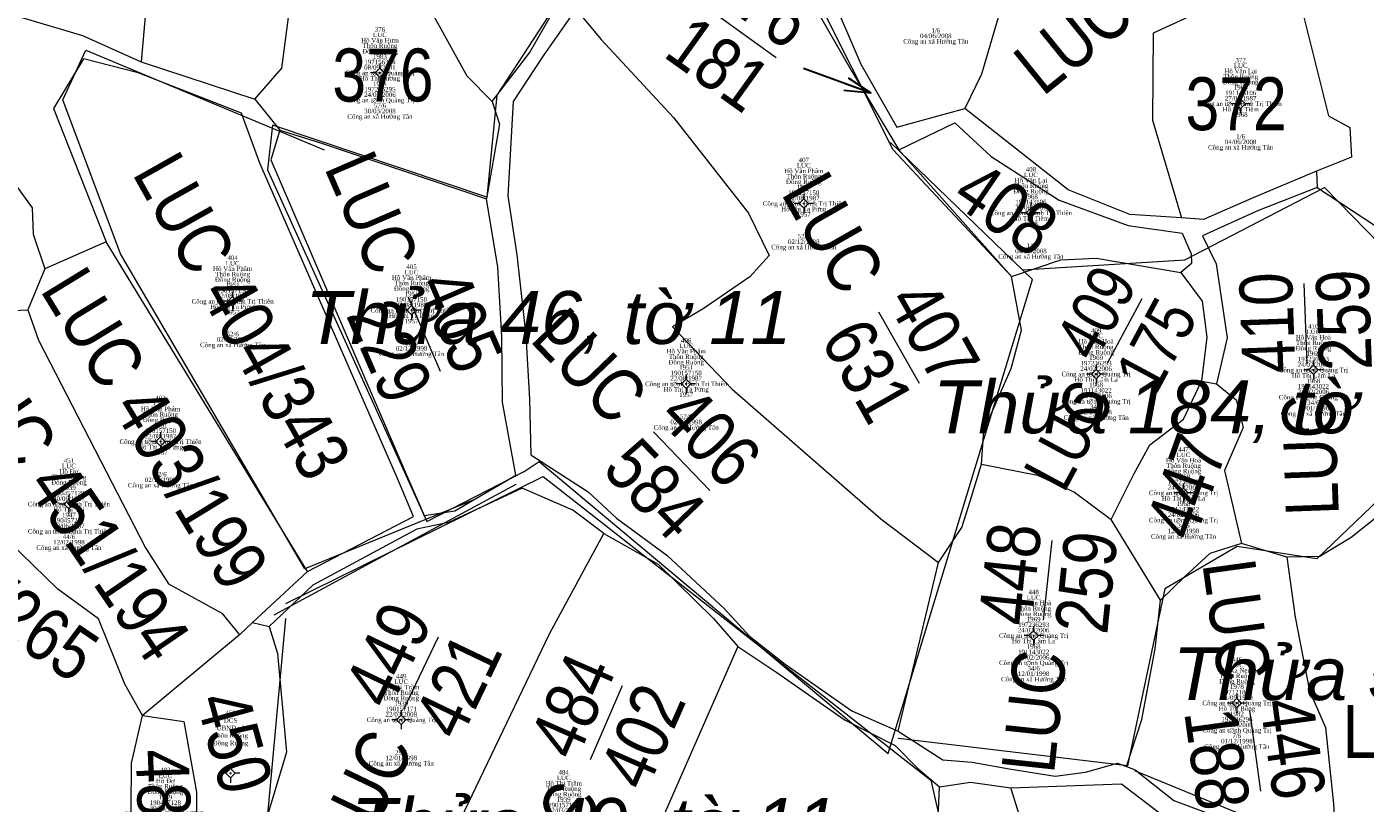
# Model space of a CAD drawing. Header units: metres. Extents: x 545779 to 547235, y 1841259 to 1843294.
# Drawn here: x 546448.3 to 546536.8, y 1842490 to 1842541.4 of the extents above; entities that cross this region are included whole.
import ezdxf
from ezdxf.enums import TextEntityAlignment as Align

# ---------------------------------------------------------------- set-up
doc = ezdxf.new("R2010")
doc.units = ezdxf.units.M
doc.header["$MEASUREMENT"] = 0
for name, color, linetype, lineweight in [('Level 1', 7, 'Continuous', 0), ('Level 10', 7, 'Continuous', 0), ('Level 11', 7, 'Continuous', 0), ('Level 13', 7, 'Continuous', 0), ('Level 15', 7, 'Continuous', 0), ('Level 18', 7, 'Continuous', 0), ('Level 23', 7, 'Continuous', 0), ('Level 31', 7, 'Continuous', 0)]:
    doc.layers.add(name, color=color, linetype=linetype, lineweight=lineweight)
doc.styles.add('Style-Vnariali', font='Vnariali.shx')
doc.styles.add('Style-vnarialNarrowI', font='vnarialNarrowI.shx')
doc.styles.add('Style-Vntimei', font='Vntimei.shx')
doc.dimstyles.get("Standard").update_dxf_attribs({"dimtxt": 0.18, "dimasz": 0.18, "dimexe": 0.18, "dimexo": 0.0625, "dimgap": 0.09, "dimtad": 0, "dimtih": 1, "dimtoh": 1, "dimdec": 4, "dimzin": 0, "dimdsep": 46, "dimtxsty": 'Standard', "dimcen": 0.09, "dimadec": 0, "dimazin": 0, "dimtfac": 1, "dimtdec": 4, "dimtofl": 0, "dimtmove": 0, "dimatfit": 3, "dimfxl": 1, "dimtolj": 1, "dimtzin": 0, "dimarcsym": 0})

# ---------------------------------------------------------------- blocks, each defined once
blk = doc.blocks.new('N_THUA_518')
at = {"layer": 'Level 13', "color": 230, "linetype": 'Continuous', "lineweight": 0, "style": 'Style-vnarialNarrowI'}
blk.add_text('372', height=3.49998, dxfattribs=at).set_placement((0.117816, -0.00001), align=Align.MIDDLE_CENTER)
blk = doc.blocks.new('N_THUA_519')
at = {"layer": 'Level 13', "color": 230, "linetype": 'Continuous', "lineweight": 0, "style": 'Style-vnarialNarrowI'}
blk.add_text('LUC 373/365', height=3.499918, rotation=359.999988, dxfattribs=at).set_placement((0.15158, 0.01082), align=Align.MIDDLE_CENTER)
blk = doc.blocks.new('N_THUA_525')
at = {"layer": 'Level 13', "color": 230, "linetype": 'Continuous', "lineweight": 0, "style": 'Style-vnarialNarrowI'}
blk.add_text('376', height=3.49998, dxfattribs=at).set_placement((0.168779, -0.00001), align=Align.MIDDLE_CENTER)
blk = doc.blocks.new('N_THUA_563')
at = {"layer": 'Level 13', "color": 230, "linetype": 'Continuous', "lineweight": 0, "style": 'Style-vnarialNarrowI'}
blk.add_text('LUC 403/199', height=3.499981, rotation=359.999864, dxfattribs=at).set_placement((0.131446, 0.009399), align=Align.MIDDLE_CENTER)
blk = doc.blocks.new('N_THUA_564')
at = {"layer": 'Level 13', "color": 230, "linetype": 'Continuous', "lineweight": 0, "style": 'Style-vnarialNarrowI'}
blk.add_text('LUC 404/343', height=3.499973, rotation=0.000026, dxfattribs=at).set_placement((0.115881, -0.00193), align=Align.MIDDLE_CENTER)
blk = doc.blocks.new('N_THUA_565')
at = {"layer": 'Level 13', "color": 230, "linetype": 'Continuous', "lineweight": 13, "flags": 128}
blk.add_lwpolyline([(-2.834932, -0.008815), (2.513203, -0.00499)], dxfattribs=at)
at = {"layer": 'Level 13', "color": 230, "linetype": 'Continuous', "lineweight": 0, "style": 'Style-vnarialNarrowI'}
blk.add_text('405', height=3.499864, rotation=0.000115, dxfattribs=at).set_placement((-0.032208, 0.772496), align=Align.CENTER)
blk.add_text('LUC ', height=3.499864, rotation=0.000115, dxfattribs=at).set_placement((-3.769952, -0.003767), align=Align.MIDDLE_RIGHT)
blk.add_text('229', height=3.499864, rotation=0.000115, dxfattribs=at).set_placement((-0.024265, -0.785705), align=Align.TOP_CENTER)
blk = doc.blocks.new('N_THUA_566')
at = {"layer": 'Level 13', "color": 230, "linetype": 'Continuous', "lineweight": 13, "flags": 128}
blk.add_lwpolyline([(-2.835923, -0.006643), (2.538996, 0.000764)], dxfattribs=at)
at = {"layer": 'Level 13', "color": 230, "linetype": 'Continuous', "lineweight": 0, "style": 'Style-vnarialNarrowI'}
blk.add_text('406', height=3.49998, rotation=359.999872, dxfattribs=at).set_placement((0.016768, 0.772275), align=Align.CENTER)
blk.add_text('LUC ', height=3.49998, rotation=359.999872, dxfattribs=at).set_placement((-3.77787, -0.004823), align=Align.MIDDLE_RIGHT)
blk.add_text('584', height=3.49998, rotation=359.999872, dxfattribs=at).set_placement((-0.042656, -0.790197), align=Align.TOP_CENTER)
blk = doc.blocks.new('N_THUA_567')
at = {"layer": 'Level 13', "color": 230, "linetype": 'Continuous', "lineweight": 13, "flags": 128}
blk.add_lwpolyline([(-2.866449, -0.001233), (2.566286, -0.000396)], dxfattribs=at)
at = {"layer": 'Level 13', "color": 230, "linetype": 'Continuous', "lineweight": 0, "style": 'Style-vnarialNarrowI'}
blk.add_text('407', height=3.499867, rotation=0.00001, dxfattribs=at).set_placement((0.092849, 0.771931), align=Align.CENTER)
blk.add_text('LUC ', height=3.499867, rotation=0.00001, dxfattribs=at).set_placement((-3.770892, -0.012257), align=Align.MIDDLE_RIGHT)
blk.add_text('631', height=3.499867, rotation=0.00001, dxfattribs=at).set_placement((0.158325, -0.791055), align=Align.TOP_CENTER)
blk = doc.blocks.new('N_THUA_569')
at = {"layer": 'Level 13', "color": 230, "linetype": 'Continuous', "lineweight": 0, "style": 'Style-vnarialNarrowI'}
blk.add_text('408', height=3.49986, rotation=325.612831, dxfattribs=at).set_placement((0.136858, -0.095911), align=Align.MIDDLE_CENTER)
blk = doc.blocks.new('N_THUA_570')
at = {"layer": 'Level 13', "color": 230, "linetype": 'Continuous', "lineweight": 13, "flags": 128}
blk.add_lwpolyline([(-2.823532, -0.006026), (2.495425, 0.006026)], dxfattribs=at)
at = {"layer": 'Level 13', "color": 230, "linetype": 'Continuous', "lineweight": 0, "style": 'Style-vnarialNarrowI'}
blk.add_text('409', height=3.499939, rotation=0.000121, dxfattribs=at).set_placement((-0.010595, 0.775869), align=Align.CENTER)
blk.add_text('LUC ', height=3.499939, rotation=0.000121, dxfattribs=at).set_placement((-3.75784, -0.005716), align=Align.MIDDLE_RIGHT)
blk.add_text('175', height=3.499939, rotation=0.000121, dxfattribs=at).set_placement((-0.010739, -0.776749), align=Align.TOP_CENTER)
blk = doc.blocks.new('N_THUA_571')
at = {"layer": 'Level 13', "color": 230, "linetype": 'Continuous', "lineweight": 13, "flags": 128}
blk.add_lwpolyline([(-2.842126, -0.007568), (2.481638, 0.000557)], dxfattribs=at)
at = {"layer": 'Level 13', "color": 230, "linetype": 'Continuous', "lineweight": 0, "style": 'Style-vnarialNarrowI'}
blk.add_text('410', height=3.499988, rotation=359.999991, dxfattribs=at).set_placement((-0.049587, 0.776808), align=Align.CENTER)
blk.add_text('LUC ', height=3.499988, rotation=359.999991, dxfattribs=at).set_placement((-3.77249, -0.002116), align=Align.MIDDLE_RIGHT)
blk.add_text('259', height=3.499988, rotation=359.999991, dxfattribs=at).set_placement((-0.043506, -0.787857), align=Align.TOP_CENTER)
blk = doc.blocks.new('N_THUA_615')
at = {"layer": 'Level 13', "color": 230, "linetype": 'Continuous', "lineweight": 13, "flags": 128}
blk.add_lwpolyline([(-2.87, 0), (2.54, 0)], dxfattribs=at)
at = {"layer": 'Level 13', "color": 230, "linetype": 'Continuous', "lineweight": 0, "style": 'Style-vnarialNarrowI'}
blk.add_text('445', height=3.49998, dxfattribs=at).set_placement((-0.031169, 0.78), align=Align.CENTER)
blk.add_text('LUC ', height=3.49998, dxfattribs=at).set_placement((-3.771418, -0.00001), align=Align.MIDDLE_RIGHT)
blk.add_text('441', height=3.49998, dxfattribs=at).set_placement((0.144692, -0.78002), align=Align.TOP_CENTER)
blk = doc.blocks.new('N_THUA_616')
at = {"layer": 'Level 13', "color": 230, "linetype": 'Continuous', "lineweight": 13, "flags": 128}
blk.add_lwpolyline([(-2.846844, 0.000681), (2.534287, 0.002239)], dxfattribs=at)
at = {"layer": 'Level 13', "color": 230, "linetype": 'Continuous', "lineweight": 0, "style": 'Style-vnarialNarrowI'}
blk.add_text('446', height=3.499985, rotation=359.999861, dxfattribs=at).set_placement((0.020979, 0.767257), align=Align.CENTER)
blk.add_text('LUC ', height=3.499985, rotation=359.999861, dxfattribs=at).set_placement((-3.767548, -0.005701), align=Align.MIDDLE_RIGHT)
blk.add_text('188', height=3.499985, rotation=359.999861, dxfattribs=at).set_placement((0.026007, -0.795544), align=Align.TOP_CENTER)
blk = doc.blocks.new('N_THUA_618')
at = {"layer": 'Level 13', "color": 230, "linetype": 'Continuous', "lineweight": 0, "style": 'Style-vnarialNarrowI'}
blk.add_text('447', height=3.49998, rotation=70.426875, dxfattribs=at).set_placement((0.083575, 0.22813), align=Align.MIDDLE_CENTER)
blk = doc.blocks.new('N_THUA_619')
at = {"layer": 'Level 13', "color": 230, "linetype": 'Continuous', "lineweight": 13, "flags": 128}
blk.add_lwpolyline([(-2.835918, 0.001305), (2.483651, 0.001607)], dxfattribs=at)
at = {"layer": 'Level 13', "color": 230, "linetype": 'Continuous', "lineweight": 0, "style": 'Style-vnarialNarrowI'}
blk.add_text('448', height=3.499868, rotation=359.999914, dxfattribs=at).set_placement((-0.014104, 0.785483), align=Align.CENTER)
blk.add_text('LUC ', height=3.499868, rotation=359.999914, dxfattribs=at).set_placement((-3.774842, -0.003062), align=Align.MIDDLE_RIGHT)
blk.add_text('259', height=3.499868, rotation=359.999914, dxfattribs=at).set_placement((-0.035457, -0.778236), align=Align.TOP_CENTER)
blk = doc.blocks.new('N_THUA_620')
at = {"layer": 'Level 13', "color": 230, "linetype": 'Continuous', "lineweight": 13, "flags": 128}
blk.add_lwpolyline([(-2.871527, -0.001946), (2.44204, -0.004404)], dxfattribs=at)
at = {"layer": 'Level 13', "color": 230, "linetype": 'Continuous', "lineweight": 0, "style": 'Style-vnarialNarrowI'}
blk.add_text('449', height=3.499914, rotation=0.000059, dxfattribs=at).set_placement((-0.06613, 0.777535), align=Align.CENTER)
blk.add_text('LUC ', height=3.499914, rotation=0.000059, dxfattribs=at).set_placement((-3.772788, 0.000309), align=Align.MIDDLE_RIGHT)
blk.add_text('421', height=3.499914, rotation=0.000059, dxfattribs=at).set_placement((0.087661, -0.7877), align=Align.TOP_CENTER)
blk = doc.blocks.new('N_THUA_622')
at = {"layer": 'Level 13', "color": 230, "linetype": 'Continuous', "lineweight": 0, "style": 'Style-vnarialNarrowI'}
blk.add_text('450', height=3.499926, rotation=81.449256, dxfattribs=at).set_placement((0.022887, 0.137947), align=Align.MIDDLE_CENTER)
blk = doc.blocks.new('N_THUA_623')
at = {"layer": 'Level 13', "color": 230, "linetype": 'Continuous', "lineweight": 0, "style": 'Style-vnarialNarrowI'}
blk.add_text('LUC 451/194', height=3.499983, rotation=359.999988, dxfattribs=at).set_placement((0.09548, -0.014337), align=Align.MIDDLE_CENTER)
blk = doc.blocks.new('N_THUA_624')
at = {"layer": 'Level 13', "color": 230, "linetype": 'Continuous', "lineweight": 0, "style": 'Style-vnarialNarrowI'}
blk.add_text('LUC 452/265', height=3.499978, rotation=359.999919, dxfattribs=at).set_placement((0.157956, -0.007064), align=Align.MIDDLE_CENTER)
blk = doc.blocks.new('N_THUA_670')
at = {"layer": 'Level 13', "color": 230, "linetype": 'Continuous', "lineweight": 0, "style": 'Style-vnarialNarrowI'}
blk.add_text('482', height=3.49998, rotation=272.091333, dxfattribs=at).set_placement((0.004279, -0.121665), align=Align.MIDDLE_CENTER)
blk = doc.blocks.new('N_THUA_672')
at = {"layer": 'Level 13', "color": 230, "linetype": 'Continuous', "lineweight": 13, "flags": 128}
blk.add_lwpolyline([(-2.848102, -0.004425), (2.476485, 0.005217)], dxfattribs=at)
at = {"layer": 'Level 13', "color": 230, "linetype": 'Continuous', "lineweight": 0, "style": 'Style-vnarialNarrowI'}
blk.add_text('484', height=3.499981, rotation=359.999916, dxfattribs=at).set_placement((-0.079283, 0.78345), align=Align.CENTER)
blk.add_text('LUC ', height=3.499981, rotation=359.999916, dxfattribs=at).set_placement((-3.774077, -0.001157), align=Align.MIDDLE_RIGHT)
blk.add_text('402', height=3.499981, rotation=359.999916, dxfattribs=at).set_placement((-0.068713, -0.778952), align=Align.TOP_CENTER)
blk = doc.blocks.new('N_THUA_1131')
at = {"layer": 'Level 13', "color": 230, "linetype": 'Continuous', "lineweight": 13, "flags": 128}
blk.add_lwpolyline([(0, 0), (6.299461, -0.000539)], dxfattribs=at)
at = {"layer": 'Level 13', "color": 230, "linetype": 'Continuous', "lineweight": 0, "style": 'Style-vnarialNarrowI'}
blk.add_text('876', height=3.499916, rotation=0.000024, dxfattribs=at).set_placement((3.304808, 0.744812), align=Align.CENTER)
blk.add_text('876', height=3.499916, rotation=0.000024, dxfattribs=at).set_placement((3.304808, 0.744812), align=Align.CENTER)
blk.add_text('DGT ', height=3.499916, rotation=0.000024, dxfattribs=at).set_placement((0.059499, -0.032548), align=Align.MIDDLE_RIGHT)
blk.add_text('181', height=3.499916, rotation=0.000024, dxfattribs=at).set_placement((3.445147, -0.812885), align=Align.TOP_CENTER)
blk = doc.blocks.new('TerminatorOpen_0.5')
at = {"color": 0, "linetype": 'ByBlock', "lineweight": -2}
for q in [(-1, 0.25), (-1, 0), (-1, -0.25)]:
    blk.add_line((0, 0), q, dxfattribs=at)
blk = doc.blocks.new('CENTRD')
at = {"layer": 'Level 11', "linetype": 'Continuous', "lineweight": 0}
h = blk.add_hatch(color=3, dxfattribs=at)
edge = h.paths.add_edge_path()
edge.add_arc((-0.0025, 0), 1.500056, 0, 360)
at = {"layer": 'Level 11', "color": 3, "linetype": 'Continuous', "lineweight": 0}
for p, q in [((-6.200231, 0), (-12.600469, 0)), ((0, 6.200231), (-6.200231, 0)), ((-6.200231, 0), (0, -6.200231)), ((0, 12.600469), (0, 6.200231)), ((6.200231, 0), (0, 6.200231)), ((0, -6.200231), (6.200231, 0)), ((12.400462, 0), (6.200231, 0)), ((0, -6.200231), (0, -12.600469))]:
    blk.add_line(p, q, dxfattribs=at)

msp = doc.modelspace()

# ---------------------------------------------------------------- linework, layer by layer
at = {"layer": 'Level 1', "color": 1, "linetype": 'Continuous', "lineweight": 0}
for p, q in [((546450.66, 1842536.55), (546452.18, 1842539.85)), ((546452.18, 1842539.85), (546467.93, 1842533.24)), ((546454.47, 1842526.38), (546450.66, 1842536.55)), ((546466.66, 1842505.54), (546454.47, 1842526.38)), ((546465.39, 1842503.25), (546482.41, 1842511.64)), ((546482.41, 1842511.64), (546508.06, 1842491.56)), ((546464.63, 1842502.49), (546480.63, 1842511.13)), ((546477.83, 1842510.11), (546466.66, 1842505.54)), ((546463.61, 1842482.67), (546465.39, 1842502.24)), ((546508.06, 1842491.56), (546512.88, 1842469.96))]:
    msp.add_line(p, q, dxfattribs=at)
at = {"layer": 'Level 1', "color": 1, "linetype": 'Continuous', "lineweight": 0, "flags": 128}
for points in [[(546513.38, 1842524.88), (546505.55, 1842533.24), (546500.11, 1842544.13), (546491.38, 1842553.37), (546482.81, 1842548.42), (546483.46, 1842543.14), (546479.34, 1842536.87), (546478.68, 1842530.11), (546464.51, 1842534.89), (546464.18, 1842531.93), (546474.73, 1842508.67), (546481.16, 1842511.97), (546482.15, 1842512.63), (546505.22, 1842493.33), (546514.78, 1842524.67), (546505.39, 1842533.74)], [(546514.13, 1842525.32), (546524.85, 1842525.98), (546534.08, 1842530.77), (546540.51, 1842524.17), (546540.01, 1842516.42), (546537.7, 1842510.15), (546533.58, 1842506.19), (546528.31, 1842507.02), (546523.53, 1842504.21), (546521.06, 1842492.5), (546505.89, 1842494.32)], [(546540.34, 1842518.07), (546557.65, 1842505.7), (546547.26, 1842481.62), (546521.55, 1842492.17)]]:
    msp.add_lwpolyline(points, dxfattribs=at)
at = {"layer": 'Level 10', "color": 7, "linetype": 'Continuous', "lineweight": 0, "flags": 128}
for points in [[(546490.49, 1842553.33), (546494.75, 1842549.94), (546499.59, 1842544.11), (546502.81, 1842538.47), (546505.94, 1842533.26)], [(546479.05, 1842536.45), (546481.5, 1842539.67), (546483.53, 1842543.21), (546483.05, 1842546.71), (546482.51, 1842547.94), (546481.16, 1842548.57), (546479.04, 1842551.64)], [(546456.27, 1842549.32), (546456.46, 1842546.36), (546455.84, 1842539.07)], [(546472.49, 1842547.58), (546473.6, 1842544.99), (546477.36, 1842538.14), (546479.05, 1842536.45)], [(546515.97, 1842546.98), (546515.12, 1842544.75), (546512.62, 1842542.37), (546511.41, 1842538.26), (546510.3, 1842535.98)], [(546463.35, 1842536.6), (546465.14, 1842538.65), (546465.91, 1842544.54)], [(546501.23, 1842544.01), (546503.43, 1842538.91), (546505.8, 1842534.75), (546510.3, 1842535.98)], [(546532.24, 1842543.98), (546530.15, 1842543.27), (546528.01, 1842543.39), (546522.76, 1842540.97), (546522.71, 1842535.22), (546524.63, 1842528.75)], [(546484.58, 1842542.55), (546482.41, 1842539.47), (546480.42, 1842536.44), (546480.08, 1842530.2), (546480.67, 1842526.3), (546481.27, 1842520.98), (546481.52, 1842516.76), (546481.59, 1842513.07), (546485.4, 1842510.62), (546487.27, 1842508.88), (546490.6, 1842506.44), (546494.41, 1842502.88), (546496.06, 1842501.08), (546498.42, 1842499.24), (546502.83, 1842496.14), (546505.9, 1842494.8)], [(546484.58, 1842542.55), (546486.26, 1842540.54), (546491.04, 1842535.39), (546496, 1842529.06), (546497.36, 1842526.26), (546496.08, 1842524.86), (546493, 1842522.74), (546490.96, 1842521.54), (546494.92, 1842517.42), (546504.75, 1842508.85), (546508.56, 1842505.95)], [(546447.71, 1842542.07), (546451.96, 1842540.82), (546455.84, 1842539.07)], [(546466.84, 1842505.36), (546473.85, 1842508.99), (546472.78, 1842511.51), (546463.68, 1842532.36), (546462.47, 1842535.67), (546455.64, 1842538.34), (546452.01, 1842539.28), (546450.04, 1842535.99), (546453.51, 1842527.17)], [(546455.84, 1842539.07), (546463.35, 1842536.6)], [(546443.27, 1842537.37), (546443.58, 1842536.39), (546448.63, 1842529.41), (546448.68, 1842527.67), (546449.45, 1842525.38)], [(546463.35, 1842536.6), (546465, 1842534.56)], [(546479.05, 1842536.45), (546479.53, 1842534.94), (546478.66, 1842530.02)], [(546524.63, 1842528.75), (546521.2, 1842528.98), (546517.13, 1842530.6), (546510.3, 1842535.98)], [(546465, 1842534.56), (546464.4, 1842532.58), (546473.29, 1842511.95), (546474.54, 1842509.06), (546476.57, 1842509.37), (546480.6, 1842511.73), (546479.73, 1842516.55), (546479.67, 1842520.91), (546479.41, 1842525.5), (546478.66, 1842530.02)], [(546465, 1842534.56), (546467.62, 1842533.73), (546478.66, 1842530.02)], [(546505.94, 1842533.26), (546509.63, 1842535.04), (546512.03, 1842532.8), (546516.53, 1842529.92), (546521.09, 1842528.24), (546524.68, 1842527.74), (546525.26, 1842526.37), (546525.28, 1842525.73), (546524.58, 1842525.14)], [(546505.94, 1842533.26), (546513.38, 1842524.88)], [(546533.55, 1842531.84), (546529.41, 1842530.09), (546526.08, 1842528.65), (546524.63, 1842528.75)], [(546533.61, 1842530.75), (546529.62, 1842529.2), (546526.02, 1842527.57), (546526.92, 1842525.72), (546527.64, 1842520.82), (546526.95, 1842517.77)], [(546453.51, 1842527.17), (546449.45, 1842525.38)], [(546466.84, 1842505.36), (546453.51, 1842527.17)], [(546513.38, 1842524.88), (546516.65, 1842525.97), (546518.99, 1842526.09), (546524.58, 1842525.14)], [(546449.45, 1842525.38), (546448.33, 1842522.67)], [(546511.4, 1842512.45), (546511.55, 1842514.69), (546513.37, 1842518.78), (546514.04, 1842521.32), (546513.38, 1842524.88)], [(546524.58, 1842525.14), (546526, 1842523.24), (546526.3, 1842520.85), (546525.96, 1842517.95)], [(546441.39, 1842520.43), (546442.51, 1842520.83), (546446.39, 1842522.57), (546448.33, 1842522.67)], [(546448.33, 1842522.67), (546449.05, 1842520.67), (546456.11, 1842506.92), (546457.64, 1842504.54), (546461.16, 1842502.61), (546462.33, 1842501.17)], [(546519.97, 1842508.79), (546521.48, 1842511.79), (546522.53, 1842513.74), (546524.76, 1842515.43), (546525.96, 1842517.95)], [(546525.96, 1842517.95), (546526.95, 1842517.77)], [(546526.95, 1842517.77), (546528.24, 1842516.71), (546528.71, 1842514.89), (546527.46, 1842512.05), (546528.6, 1842507.22)], [(546508.56, 1842505.95), (546510.11, 1842508.27), (546510.66, 1842510.02), (546511.4, 1842512.45)], [(546511.4, 1842512.45), (546515.11, 1842511.72), (546517.56, 1842510.61), (546519.97, 1842508.79)], [(546486.43, 1842507.88), (546484.38, 1842509.42), (546481.02, 1842510.88), (546476.15, 1842508.61), (546474.05, 1842508.15), (546467.18, 1842504.46), (546464.3, 1842501.72)], [(546523.23, 1842503.46), (546519.97, 1842508.79)], [(546537.68, 1842509.07), (546535.85, 1842507.6), (546533.77, 1842506.35), (546531.59, 1842506.31)], [(546455.91, 1842495.84), (546454.74, 1842497.9), (546453.01, 1842502.22), (546450.32, 1842504.2), (546446.22, 1842508.17)], [(546471.6, 1842477.56), (546472.38, 1842479.43), (546482.84, 1842501.24), (546486.43, 1842507.88)], [(546486.43, 1842507.88), (546490.01, 1842505.84), (546493.67, 1842502.25), (546495.29, 1842500.4)], [(546528.6, 1842507.22), (546526.51, 1842506.54), (546524.82, 1842505), (546523.23, 1842503.46)], [(546531.59, 1842506.31), (546528.6, 1842507.22)], [(546531.59, 1842506.31), (546532.14, 1842502.34), (546533.09, 1842497.47), (546534.15, 1842495.05), (546534.67, 1842489.99), (546534.86, 1842486.74)], [(546466.84, 1842505.36), (546463.19, 1842501.98)], [(546505.9, 1842494.8), (546508.56, 1842505.95)], [(546520.98, 1842492.45), (546522.01, 1842495.58), (546522.89, 1842500.25), (546523.23, 1842503.46)], [(546463.19, 1842501.98), (546462.33, 1842501.17)], [(546463.19, 1842501.98), (546464.3, 1842501.72)], [(546464.3, 1842501.72), (546464.85, 1842499.93), (546465.44, 1842493.4), (546463.85, 1842488.13), (546463.27, 1842482.12)], [(546462.33, 1842501.17), (546455.91, 1842495.84)], [(546495.29, 1842500.4), (546483.21, 1842472.86), (546483.19, 1842471.35)], [(546495.29, 1842500.4), (546497.87, 1842498.67), (546502.39, 1842495.52), (546505.69, 1842493.86), (546507.16, 1842492.36), (546508.62, 1842491.12)], [(546455.14, 1842486.82), (546455.16, 1842489.59), (546455.2, 1842492.67), (546455.91, 1842495.84)], [(546455.91, 1842495.84), (546458.66, 1842495.44), (546459.48, 1842490.76), (546459.5, 1842485.61), (546459.58, 1842483.28), (546458.2, 1842482.06)], [(546505.9, 1842494.8), (546508.85, 1842492.9), (546510.78, 1842492.75), (546513.22, 1842492.3), (546516.28, 1842491.82), (546518.27, 1842492.08), (546520.39, 1842492.67), (546520.98, 1842492.45)], [(546520.98, 1842492.45), (546521.56, 1842492.23), (546524.13, 1842490.21), (546530.05, 1842488), (546534.86, 1842486.74)], [(546510.54, 1842477.57), (546509.54, 1842480.69), (546508.59, 1842484.14), (546508.49, 1842488), (546508.62, 1842491.12)], [(546508.62, 1842491.12), (546510.67, 1842491.42), (546513.34, 1842491.05)], [(546513.34, 1842491.05), (546520.66, 1842491.31), (546523.45, 1842489.17), (546529.57, 1842486.71), (546535.03, 1842484.51)], [(546516.19, 1842479.36), (546515.32, 1842483.16), (546514.36, 1842487.81), (546513.34, 1842491.05)]]:
    msp.add_lwpolyline(points, dxfattribs=at)
at = {"layer": 'Level 23', "color": 12, "linetype": 'Continuous', "lineweight": 0, "flags": 128}
for points in [[(546490.49, 1842553.33), (546494.75, 1842549.94), (546499.59, 1842544.11), (546502.81, 1842538.47), (546505.94, 1842533.26)], [(546479.05, 1842536.45), (546481.5, 1842539.67), (546483.53, 1842543.21), (546483.05, 1842546.71), (546482.51, 1842547.94), (546481.16, 1842548.57), (546479.04, 1842551.64)], [(546501.23, 1842544.01), (546503.43, 1842538.91), (546505.8, 1842534.75), (546510.3, 1842535.98)], [(546484.58, 1842542.55), (546482.41, 1842539.47), (546480.42, 1842536.44), (546480.08, 1842530.2), (546480.67, 1842526.3), (546481.27, 1842520.98), (546481.52, 1842516.76), (546481.59, 1842513.07), (546485.4, 1842510.62), (546487.27, 1842508.88), (546490.6, 1842506.44), (546494.41, 1842502.88), (546496.06, 1842501.08), (546498.42, 1842499.24), (546502.83, 1842496.14), (546505.9, 1842494.8)], [(546447.71, 1842542.07), (546451.96, 1842540.82), (546455.84, 1842539.07)], [(546466.84, 1842505.36), (546473.85, 1842508.99), (546472.78, 1842511.51), (546463.68, 1842532.36), (546462.47, 1842535.67), (546455.64, 1842538.34), (546452.01, 1842539.28), (546450.04, 1842535.99), (546453.51, 1842527.17)], [(546455.84, 1842539.07), (546463.35, 1842536.6)], [(546443.27, 1842537.37), (546443.58, 1842536.39), (546448.63, 1842529.41), (546448.68, 1842527.67), (546449.45, 1842525.38)], [(546463.35, 1842536.6), (546465, 1842534.56)], [(546479.05, 1842536.45), (546479.53, 1842534.94), (546478.66, 1842530.02)], [(546524.63, 1842528.75), (546521.2, 1842528.98), (546517.13, 1842530.6), (546510.3, 1842535.98)], [(546465, 1842534.56), (546464.4, 1842532.58), (546473.29, 1842511.95), (546474.54, 1842509.06), (546476.57, 1842509.37), (546480.6, 1842511.73), (546479.73, 1842516.55), (546479.67, 1842520.91), (546479.41, 1842525.5), (546478.66, 1842530.02)], [(546505.94, 1842533.26), (546509.63, 1842535.04), (546512.03, 1842532.8), (546516.53, 1842529.92), (546521.09, 1842528.24), (546524.68, 1842527.74), (546525.26, 1842526.37), (546525.28, 1842525.73), (546524.58, 1842525.14)], [(546533.55, 1842531.84), (546529.41, 1842530.09), (546526.08, 1842528.65), (546524.63, 1842528.75)], [(546533.55, 1842531.84), (546533.61, 1842530.75)], [(546533.61, 1842530.75), (546529.62, 1842529.2), (546526.02, 1842527.57), (546526.92, 1842525.72), (546527.64, 1842520.82), (546526.95, 1842517.77)], [(546453.51, 1842527.17), (546449.45, 1842525.38)], [(546524.58, 1842525.14), (546526, 1842523.24), (546526.3, 1842520.85), (546525.96, 1842517.95)], [(546525.96, 1842517.95), (546526.95, 1842517.77)], [(546486.43, 1842507.88), (546484.38, 1842509.42), (546481.02, 1842510.88), (546476.15, 1842508.61), (546474.05, 1842508.15), (546467.18, 1842504.46), (546464.3, 1842501.72)], [(546486.43, 1842507.88), (546490.01, 1842505.84), (546493.67, 1842502.25), (546495.29, 1842500.4)], [(546466.84, 1842505.36), (546463.19, 1842501.98)], [(546463.19, 1842501.98), (546464.3, 1842501.72)], [(546495.29, 1842500.4), (546497.87, 1842498.67), (546502.39, 1842495.52), (546505.69, 1842493.86), (546507.16, 1842492.36), (546508.62, 1842491.12)], [(546505.9, 1842494.8), (546508.85, 1842492.9), (546510.78, 1842492.75), (546513.22, 1842492.3), (546516.28, 1842491.82), (546518.27, 1842492.08), (546520.39, 1842492.67), (546520.98, 1842492.45)], [(546520.98, 1842492.45), (546521.56, 1842492.23), (546524.13, 1842490.21), (546530.05, 1842488), (546534.86, 1842486.74)], [(546508.62, 1842491.12), (546510.67, 1842491.42), (546513.34, 1842491.05)], [(546513.34, 1842491.05), (546520.66, 1842491.31), (546523.45, 1842489.17), (546529.57, 1842486.71), (546535.03, 1842484.51)]]:
    msp.add_lwpolyline(points, dxfattribs=at)
at = {"layer": 'Level 31', "color": 4, "linetype": 'Continuous', "lineweight": 0, "flags": 128}
for points in [[(546532.24, 1842543.98), (546533.63, 1842538.41), (546534.35, 1842535.51), (546535.76, 1842534.73), (546535.86, 1842532.76), (546533.55, 1842531.84)], [(546533.55, 1842531.84), (546533.61, 1842530.75)], [(546533.61, 1842530.75), (546537.52, 1842528.18), (546540.27, 1842524.09), (546540.49, 1842517.99)]]:
    msp.add_lwpolyline(points, dxfattribs=at)

# ---------------------------------------------------------------- block references
at = {"layer": 'Level 11', "color": 3, "linetype": 'Continuous', "lineweight": 0, "xscale": 0.049998, "yscale": 0.049998, "zscale": 0.049998}
for p in [(546471.62, 1842538.34), (546528.54, 1842536.3), (546499.65, 1842529.7), (546514.67, 1842529.08), (546461.88, 1842523.23), (546473.71, 1842522.64), (546533.35, 1842518.69), (546491.87, 1842517.77), (546518.98, 1842518.42), (546457.11, 1842513.95), (546451.05, 1842509.82), (546524.76, 1842510.56), (546514.85, 1842501.12), (546528.29, 1842496.66), (546473.03, 1842495.55), (546461.74, 1842492.01)]:
    msp.add_blockref('CENTRD', p, dxfattribs=at)
at = {"layer": 'Level 13', "color": 230, "linetype": 'Continuous', "lineweight": 0}
for name, p, xscale, yscale, zscale, rotation in [('N_THUA_519', (546523.43, 1842545.42), 1.000001, 1.000001, 1.000001, 38.953193), ('N_THUA_1131', (546492.7, 1842543.03), 1.000001, 1.000001, 1.000001, 324.372067), ('N_THUA_565', (546474.62, 1842520.93), 0.999999, 0.999999, 0.999999, 293.312343), ('N_THUA_564', (546462.46, 1842522.36), 1.000002, 1.000002, 1.000002, 299.384132), ('N_THUA_567', (546506.02, 1842520.04), 0.999998, 0.999998, 0.999998, 299.670653), ('N_THUA_570', (546520.96, 1842521.43), 0.899999, 0.899999, 0.899999, 61.699124), ('N_THUA_571', (546532.82, 1842521.94), 0.999998, 0.999998, 0.999998, 92.06552), ('N_THUA_623', (546451.09, 1842509.9), 0.999999, 0.999999, 0.999999, 304.355254), ('N_THUA_624', (546442.44, 1842506.06), 1.000001, 1.000001, 1.000001, 325.855578), ('N_THUA_619', (546515.81, 1842504.95), 0.999998, 0.999998, 0.999998, 83.953916), ('N_THUA_616', (546529.51, 1842493.34), 0.999999, 0.999999, 0.999999, 277.887636), ('N_THUA_620', (546474.44, 1842498.84), 1.000002, 1.000002, 1.000002, 64.377727), ('N_THUA_622', (546461.98, 1842494.23), 0.999998, 0.999998, 0.999998, 203.962408)]:
    msp.add_blockref(name, p, dxfattribs=dict(at, xscale=xscale, yscale=yscale, zscale=zscale, rotation=rotation))
for name, p in [('N_THUA_525', (546471.65, 1842538.2)), ('N_THUA_518', (546528.12, 1842536.3)), ('N_THUA_569', (546512.9, 1842529.46)), ('N_THUA_618', (546524.86, 1842510.77)), ('N_THUA_615', (546548.19, 1842494.77)), ('N_THUA_670', (546457.33, 1842490.39))]:
    msp.add_blockref(name, p, dxfattribs=at)
for name, p, rotation in [('N_THUA_563', (546456.68, 1842514.92), 301.444161), ('N_THUA_566', (546491.67, 1842512.55), 313.865705), ('N_THUA_672', (546486.68, 1842495.54), 66.316159)]:
    msp.add_blockref(name, p, dxfattribs=dict(at, rotation=rotation))

# ---------------------------------------------------------------- texts
at = {"layer": 'Level 15', "color": 3, "linetype": 'Continuous', "lineweight": 0, "char_height": 0.3, "attachment_point": 5, "line_spacing_factor": 0.72, "style": 'Style-Vntimei'}
for s, insert in [('374\\PLUC\\PHå V¨n L¹i\\PTh«n Ruéng\\P§ång Ruéng\\P1968\\P191143106\\P27/06/1987\\PC«ng an t∅nh B×nh TrÞ Thiªn\\PHå ThÞ Tiªm\\P1968\\P \\P \\P \\P1/6\\P04/06/2008\\PC«ng an x· H\xadíng T©n\\P', (546508.38, 1842543.26)), ('376\\PLUC\\PHå V¨n H\xadm\\PTh«n Ruéng\\P§ång Ruéng\\P1983\\P197156364\\P08/09/2001\\PC«ng an t∅nh Qu¶ng TrÞ\\PHå ThÞ L\xad¬ng\\P1984\\P197236295\\P24/02/2006\\PC«ng an t∅nh Qu¶ng TrÞ\\P57/6\\P30/03/2008\\PC«ng an x· H\xadíng T©n\\P', (546471.62, 1842538.29)), ('372\\PLUC\\PHå V¨n L¹i\\PTh«n Ruéng\\P§ång Ruéng\\P1968\\P191143106\\P27/06/1987\\PC«ng an t∅nh B×nh TrÞ Thiªn\\PHå ThÞ Tiªm\\P1968\\P \\P \\P \\P1/6\\P04/06/2008\\PC«ng an x· H\xadíng T©n\\P', (546528.54, 1842536.25)), ('407\\PLUC\\PHå V¨n Ph©m\\PTh«n Ruéng\\P§ång Ruéng\\P1951\\P190157150\\P22/08/1987\\PC«ng an t∅nh B×nh TrÞ Thiªn\\PHå ThÞ Ta Põng\\P1957\\P \\P \\P \\P52/6\\P02/12/1998\\PC«ng an x· H\xadíng T©n\\P', (546499.65, 1842529.65)), ('408\\PLUC\\PHå V¨n L¹i\\PTh«n Ruéng\\P§ång Ruéng\\P1968\\P191143106\\P27/06/1987\\PC«ng an t∅nh B×nh TrÞ Thiªn\\PHå ThÞ Tiªm\\P1968\\P \\P \\P \\P1/6\\P04/06/2008\\PC«ng an x· H\xadíng T©n\\P', (546514.67, 1842529.03)), ('404\\PLUC\\PHå V¨n Ph©m\\PTh«n Ruéng\\P§ång Ruéng\\P1951\\P190157150\\P22/08/1987\\PC«ng an t∅nh B×nh TrÞ Thiªn\\PHå ThÞ Ta Põng\\P1957\\P \\P \\P \\P52/6\\P02/12/1998\\PC«ng an x· H\xadíng T©n\\P', (546461.88, 1842523.18)), ('405\\PLUC\\PHå V¨n Ph©m\\PTh«n Ruéng\\P§ång Ruéng\\P1951\\P190157150\\P22/08/1987\\PC«ng an t∅nh B×nh TrÞ Thiªn\\PHå ThÞ Ta Põng\\P1957\\P \\P \\P \\P52/6\\P02/12/1998\\PC«ng an x· H\xadíng T©n\\P', (546473.71, 1842522.59)), ('409\\PLUC\\PHå V¨n Hoµ\\PTh«n Ruéng\\P§ång Ruéng\\P1969\\P197236293\\P24/02/2006\\PC«ng an t∅nh Qu¶ng TrÞ\\PHå ThÞ L©m La\\P1968\\P191143022\\P24/02/2006\\PC«ng an t∅nh Qu¶ng TrÞ\\P34/6\\P12/01/1998\\PC«ng an x· H\xadíng T©n\\P', (546518.98, 1842518.37)), ('410\\PLUC\\PHå V¨n Hoµ\\PTh«n Ruéng\\P§ång Ruéng\\P1969\\P197236293\\P24/02/2006\\PC«ng an t∅nh Qu¶ng TrÞ\\PHå ThÞ L©m La\\P1968\\P191143022\\P24/02/2006\\PC«ng an t∅nh Qu¶ng TrÞ\\P34/6\\P12/01/1998\\PC«ng an x· H\xadíng T©n\\P', (546533.35, 1842518.64)), ('406\\PLUC\\PHå V¨n Ph©m\\PTh«n Ruéng\\P§ång Ruéng\\P1951\\P190157150\\P22/08/1987\\PC«ng an t∅nh B×nh TrÞ Thiªn\\PHå ThÞ Ta Põng\\P1957\\P \\P \\P \\P52/6\\P02/12/1998\\PC«ng an x· H\xadíng T©n\\P', (546491.87, 1842517.72)), ('403\\PLUC\\PHå V¨n Ph©m\\PTh«n Ruéng\\P§ång Ruéng\\P1951\\P190157150\\P22/08/1987\\PC«ng an t∅nh B×nh TrÞ Thiªn\\PHå ThÞ Ta Põng\\P1957\\P \\P \\P \\P52/6\\P02/12/1998\\PC«ng an x· H\xadíng T©n\\P', (546457.11, 1842513.9)), ('447\\PLUC\\PHå V¨n Hoµ\\PTh«n Ruéng\\P§ång Ruéng\\P1969\\P197236293\\P24/02/2006\\PC«ng an t∅nh Qu¶ng TrÞ\\PHå ThÞ L©m La\\P1968\\P191143022\\P24/02/2006\\PC«ng an t∅nh Qu¶ng TrÞ\\P34/6\\P12/01/1998\\PC«ng an x· H\xadíng T©n\\P', (546524.76, 1842510.51)), ('451\\PLUC\\PHå §¬\\PTh«n Ruéng\\P§ång Ruéng\\P1939\\P190457128\\P30/06/1987\\PC«ng an t∅nh B×nh TrÞ Thiªn\\PHå ThÞ Vai\\P1947\\P190457217\\P30/06/1987\\PC«ng an t∅nh B×nh TrÞ Thiªn\\P44/6\\P12/02/1998\\PC«ng an x· H\xadíng T©n\\P', (546451.05, 1842509.77)), ('448\\PLUC\\PHå V¨n Hoµ\\PTh«n Ruéng\\P§ång Ruéng\\P1969\\P197236293\\P24/02/2006\\PC«ng an t∅nh Qu¶ng TrÞ\\PHå ThÞ L©m La\\P1968\\P191143022\\P24/02/2006\\PC«ng an t∅nh Qu¶ng TrÞ\\P34/6\\P12/01/1998\\PC«ng an x· H\xadíng T©n\\P', (546514.85, 1842501.07)), ('446\\PLUC\\PHå Ka Neng\\PTh«n Ruéng\\P§ång Ruéng\\P1978\\P197121815\\P21/09/1999\\PC«ng an t∅nh Qu¶ng TrÞ\\PHå ThÞ B«ng\\P1982\\P197236296\\P24/02/2006\\PC«ng an t∅nh Qu¶ng TrÞ\\P7/6\\P01/12/1998\\PC«ng an x· H\xadíng T©n\\P', (546528.29, 1842496.61)), ('449\\PLUC\\PHå ThÞ TrÇm\\PTh«n Ruéng\\P§ång Ruéng\\P1939\\P190157171\\P22/03/2008\\PC«ng an t∅nh Qu¶ng TrÞ\\P \\P \\P \\P \\P \\P29/6\\P12/01/1998\\PC«ng an x· H\xadíng T©n\\P', (546473.03, 1842495.5)), ('482\\PLUC\\PHå §¬\\PTh«n Ruéng\\P§ång Ruéng\\P1939\\P190457128\\P30/06/1987\\PC«ng an t∅nh B×nh TrÞ Thiªn\\PHå ThÞ Vai\\P1947\\P190457217\\P30/06/1987\\PC«ng an t∅nh B×nh TrÞ Thiªn\\P44/6\\P12/02/1998\\PC«ng an x· H\xadíng T©n\\P', (546457.43, 1842489.3)), ('484\\PLUC\\PHå ThÞ TrÇm\\PTh«n Ruéng\\P§ång Ruéng\\P1939\\P190157171\\P22/03/2008\\PC«ng an t∅nh Qu¶ng TrÞ\\P \\P \\P \\P \\P \\P29/6\\P12/01/1998\\PC«ng an x· H\xadíng T©n\\P', (546483.77, 1842489.14))]:
    msp.add_mtext(s, dxfattribs=dict(at, insert=insert))
at = {"layer": 'Level 15', "color": 3, "linetype": 'Continuous', "lineweight": 0, "insert": (546461.74, 1842491.96), "char_height": 0.3, "attachment_point": 5, "style": 'Style-Vntimei'}
msp.add_mtext('450\\PDCS\\PUBND x·\\PTh«n Ruéng\\P§ång Ruéng\\P \\P \\P \\P \\P \\P \\P \\P \\P \\P \\P \\P \\P', dxfattribs=at)
at = {"layer": 'Level 18', "color": 1, "linetype": 'Continuous', "lineweight": 0, "style": 'Style-Vnariali'}
for s, p in [('Thöa 46, tê 11', (546482.757, 1842522.16)), ('Thöa 184, tê 11', (546525.631, 1842516.25)), ('Thöa 51, tê 11', (546540.137, 1842498.6)), ('Thöa 49, tê 11', (546485.797, 1842488.62))]:
    msp.add_text(s, height=3.49998, dxfattribs=at).set_placement(p, align=Align.MIDDLE_CENTER)

# ---------------------------------------------------------------- leaders
at = {"layer": 'Level 13', "color": 230, "linetype": 'Continuous', "lineweight": 13}
msp.add_leader([(546504.1, 1842536.99), (546499.63, 1842538.62)], dimstyle='Standard', override={"dimtxt": 1.75, "dimasz": 1.75, "dimgap": 0, "dimtxsty": 'Style-Vntimei', "dimldrblk": 'TerminatorOpen_0.5'}, dxfattribs=at)

doc.saveas('drawing.dxf')
